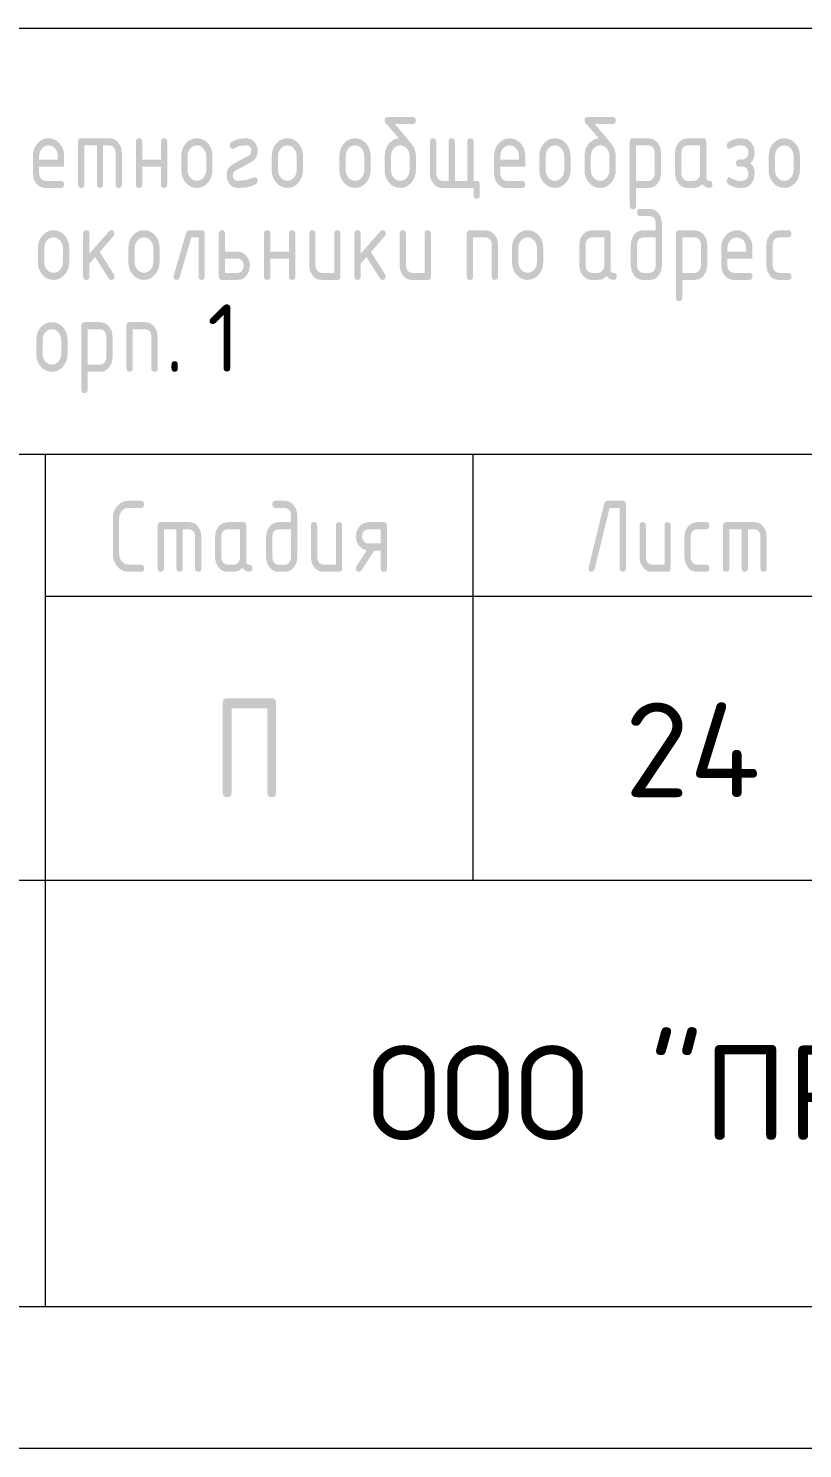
# Model space of a CAD drawing. Header units: millimetres. Extents: x -546 to 1681, y -650 to 1730.
# Drawn here: x 1133.52 to 1160.74, y -0.01 to 49.95 of the extents above; entities that cross this region are included whole.
import ezdxf

# ---------------------------------------------------------------- set-up
doc = ezdxf.new("R2010")
doc.units = ezdxf.units.MM

msp = doc.modelspace()

# ---------------------------------------------------------------- hatches: boundary and pattern name
h = msp.add_hatch(color=7)
h.paths.add_polyline_path([(1147.143, 45.457), (1147.143, 44.957), (1147.132, 44.833), (1147.102, 44.719), (1147.051, 44.613), (1146.98, 44.517), (1146.897, 44.437), (1146.804, 44.38), (1146.703, 44.347), (1146.594, 44.335), (1146.483, 44.347), (1146.381, 44.38), (1146.288, 44.437), (1146.204, 44.517), (1146.134, 44.613), (1146.084, 44.719), (1146.054, 44.833), (1146.044, 44.957), (1146.044, 45.46), (1146.062, 45.634), (1146.116, 45.784), (1146.205, 45.91), (1146.33, 46.012), (1146.442, 46.065), (1146.548, 46.082), (1146.066, 46.633), (1146.05, 46.662), (1146.044, 46.707), (1146.051, 46.762), (1146.072, 46.801), (1146.107, 46.825), (1146.155, 46.832), (1147.035, 46.832), (1147.082, 46.825), (1147.115, 46.801), (1147.136, 46.762), (1147.143, 46.707), (1147.136, 46.652), (1147.115, 46.612), (1147.082, 46.589), (1147.035, 46.581), (1146.41, 46.581), (1146.962, 45.921), (1147.04, 45.812), (1147.097, 45.698), (1147.131, 45.58)])
h.paths.add_polyline_path([(1146.922, 44.96), (1146.922, 45.46), (1146.899, 45.603), (1146.827, 45.726), (1146.72, 45.807), (1146.594, 45.834), (1146.467, 45.807), (1146.36, 45.726), (1146.289, 45.603), (1146.266, 45.46), (1146.266, 44.96), (1146.289, 44.815), (1146.36, 44.695), (1146.467, 44.612), (1146.594, 44.583), (1146.72, 44.612), (1146.827, 44.695), (1146.899, 44.816)])
h = msp.add_hatch(color=7)
h.paths.add_polyline_path([(1154.17, 45.457), (1154.17, 44.957), (1154.16, 44.833), (1154.129, 44.719), (1154.078, 44.613), (1154.007, 44.517), (1153.924, 44.437), (1153.832, 44.38), (1153.73, 44.347), (1153.621, 44.335), (1153.511, 44.347), (1153.409, 44.38), (1153.316, 44.437), (1153.231, 44.517), (1153.161, 44.613), (1153.111, 44.719), (1153.082, 44.833), (1153.072, 44.957), (1153.072, 45.46), (1153.09, 45.634), (1153.143, 45.784), (1153.232, 45.91), (1153.357, 46.012), (1153.47, 46.065), (1153.575, 46.082), (1153.093, 46.633), (1153.077, 46.662), (1153.072, 46.707), (1153.079, 46.762), (1153.1, 46.801), (1153.134, 46.825), (1153.183, 46.832), (1154.062, 46.832), (1154.109, 46.825), (1154.143, 46.801), (1154.163, 46.762), (1154.17, 46.707), (1154.163, 46.652), (1154.143, 46.612), (1154.109, 46.589), (1154.062, 46.581), (1153.437, 46.581), (1153.989, 45.921), (1154.068, 45.812), (1154.124, 45.698), (1154.159, 45.58)])
h.paths.add_polyline_path([(1153.949, 44.96), (1153.949, 45.46), (1153.926, 45.603), (1153.855, 45.726), (1153.748, 45.807), (1153.621, 45.834), (1153.494, 45.807), (1153.388, 45.726), (1153.316, 45.603), (1153.293, 45.46), (1153.293, 44.96), (1153.316, 44.815), (1153.388, 44.695), (1153.494, 44.612), (1153.621, 44.583), (1153.748, 44.612), (1153.855, 44.695), (1153.926, 44.816)])
h = msp.add_hatch(color=7)
h.paths.add_polyline_path([(1134.227, 45.834), (1134.1, 45.807), (1133.994, 45.726), (1133.922, 45.604), (1133.899, 45.46), (1133.899, 45.334), (1134.555, 45.334), (1134.555, 45.46), (1134.532, 45.604), (1134.46, 45.726), (1134.354, 45.807)])
h.paths.add_polyline_path([(1133.899, 45.083), (1133.899, 44.835), (1133.915, 44.739), (1133.963, 44.657), (1134.034, 44.602), (1134.117, 44.583), (1134.666, 44.583), (1134.714, 44.576), (1134.748, 44.552), (1134.769, 44.513), (1134.776, 44.458), (1134.769, 44.403), (1134.748, 44.365), (1134.714, 44.343), (1134.666, 44.335), (1134.117, 44.335), (1134.028, 44.344), (1133.947, 44.37), (1133.873, 44.415), (1133.807, 44.479), (1133.71, 44.64), (1133.678, 44.835), (1133.678, 45.457), (1133.688, 45.582), (1133.717, 45.698), (1133.767, 45.804), (1133.837, 45.9), (1133.922, 45.98), (1134.015, 46.037), (1134.116, 46.07), (1134.227, 46.082), (1134.337, 46.07), (1134.439, 46.037), (1134.532, 45.981), (1134.616, 45.904), (1134.687, 45.807), (1134.736, 45.701), (1134.766, 45.586), (1134.776, 45.46), (1134.776, 45.083)])
h = msp.add_hatch(color=7)
h.dxf.hatch_style = 2
h.paths.add_polyline_path([(1135.38, 46.082), (1136.367, 46.082), (1136.455, 46.073), (1136.536, 46.045), (1136.61, 46), (1136.677, 45.938), (1136.773, 45.776), (1136.806, 45.582), (1136.806, 44.458), (1136.799, 44.403), (1136.778, 44.365), (1136.744, 44.343), (1136.695, 44.335), (1136.647, 44.343), (1136.613, 44.365), (1136.592, 44.403), (1136.585, 44.458), (1136.585, 45.582), (1136.569, 45.679), (1136.523, 45.76), (1136.452, 45.814), (1136.367, 45.83), (1136.146, 45.83), (1136.146, 44.458), (1136.139, 44.403), (1136.119, 44.365), (1136.084, 44.343), (1136.036, 44.335), (1135.989, 44.343), (1135.956, 44.365), (1135.935, 44.403), (1135.929, 44.458), (1135.929, 45.83), (1135.49, 45.83), (1135.49, 44.458), (1135.483, 44.403), (1135.462, 44.365), (1135.428, 44.343), (1135.38, 44.335), (1135.331, 44.343), (1135.297, 44.365), (1135.276, 44.403), (1135.269, 44.458), (1135.269, 45.959), (1135.276, 46.012), (1135.297, 46.051), (1135.331, 46.074)])
h = msp.add_hatch(color=7)
h.dxf.hatch_style = 2
h.paths.add_polyline_path([(1137.524, 45.083), (1137.524, 44.458), (1137.517, 44.403), (1137.496, 44.365), (1137.462, 44.343), (1137.414, 44.335), (1137.365, 44.343), (1137.331, 44.365), (1137.31, 44.403), (1137.303, 44.458), (1137.303, 45.959), (1137.31, 46.012), (1137.331, 46.051), (1137.365, 46.074), (1137.414, 46.082), (1137.462, 46.074), (1137.496, 46.051), (1137.517, 46.012), (1137.524, 45.959), (1137.524, 45.334), (1138.181, 45.334), (1138.181, 45.959), (1138.187, 46.012), (1138.208, 46.051), (1138.243, 46.074), (1138.291, 46.082), (1138.339, 46.074), (1138.374, 46.051), (1138.394, 46.012), (1138.401, 45.959), (1138.401, 44.458), (1138.394, 44.403), (1138.374, 44.365), (1138.339, 44.343), (1138.291, 44.335), (1138.243, 44.343), (1138.208, 44.365), (1138.187, 44.403), (1138.181, 44.458), (1138.181, 45.083)])
h = msp.add_hatch(color=7)
h.paths.add_polyline_path([(1138.894, 44.957), (1138.894, 45.457), (1138.904, 45.582), (1138.934, 45.698), (1138.983, 45.804), (1139.053, 45.9), (1139.138, 45.98), (1139.231, 46.037), (1139.333, 46.07), (1139.443, 46.082), (1139.554, 46.07), (1139.655, 46.037), (1139.748, 45.981), (1139.833, 45.904), (1139.903, 45.807), (1139.953, 45.701), (1139.982, 45.584), (1139.992, 45.457), (1139.992, 44.957), (1139.982, 44.833), (1139.951, 44.719), (1139.9, 44.613), (1139.83, 44.517), (1139.746, 44.437), (1139.654, 44.38), (1139.552, 44.347), (1139.443, 44.335), (1139.333, 44.347), (1139.231, 44.38), (1139.138, 44.437), (1139.053, 44.517), (1138.983, 44.613), (1138.934, 44.719), (1138.904, 44.833)])
h.paths.add_polyline_path([(1139.772, 44.96), (1139.772, 45.46), (1139.748, 45.603), (1139.677, 45.726), (1139.57, 45.807), (1139.443, 45.834), (1139.316, 45.807), (1139.21, 45.726), (1139.138, 45.603), (1139.115, 45.46), (1139.115, 44.96), (1139.138, 44.815), (1139.21, 44.695), (1139.316, 44.612), (1139.443, 44.583), (1139.57, 44.612), (1139.677, 44.695), (1139.748, 44.816)])
h = msp.add_hatch(color=7)
h.dxf.hatch_style = 2
h.paths.add_polyline_path([(1141.473, 44.709), (1141.521, 44.701), (1141.556, 44.678), (1141.576, 44.638), (1141.583, 44.583), (1141.568, 44.521), (1141.522, 44.472), (1141.402, 44.412), (1141.253, 44.369), (1141.075, 44.344), (1140.869, 44.335), (1140.722, 44.367), (1140.599, 44.461), (1140.513, 44.602), (1140.485, 44.772), (1140.499, 44.899), (1140.541, 45.007), (1140.61, 45.097), (1140.706, 45.167), (1141.273, 45.478), (1141.34, 45.544), (1141.363, 45.645), (1141.351, 45.717), (1141.316, 45.778), (1141.262, 45.817), (1141.2, 45.83), (1141.036, 45.825), (1140.921, 45.805), (1140.843, 45.774), (1140.755, 45.722), (1140.706, 45.708), (1140.664, 45.716), (1140.63, 45.743), (1140.604, 45.785), (1140.596, 45.83), (1140.61, 45.893), (1140.654, 45.942), (1140.76, 46.004), (1140.887, 46.047), (1141.033, 46.073), (1141.2, 46.082), (1141.347, 46.05), (1141.47, 45.956), (1141.555, 45.814), (1141.583, 45.645), (1141.569, 45.518), (1141.528, 45.41), (1141.459, 45.321), (1141.363, 45.25), (1140.798, 44.943), (1140.729, 44.875), (1140.706, 44.772), (1140.718, 44.7), (1140.752, 44.639), (1140.806, 44.598), (1140.869, 44.583), (1141.17, 44.612), (1141.43, 44.699)])
h = msp.add_hatch(color=7)
h.paths.add_polyline_path([(1142.076, 44.957), (1142.076, 45.457), (1142.086, 45.582), (1142.116, 45.698), (1142.166, 45.804), (1142.236, 45.9), (1142.32, 45.98), (1142.413, 46.037), (1142.515, 46.07), (1142.625, 46.082), (1142.736, 46.07), (1142.838, 46.037), (1142.93, 45.981), (1143.015, 45.904), (1143.085, 45.807), (1143.135, 45.701), (1143.165, 45.584), (1143.174, 45.457), (1143.174, 44.957), (1143.164, 44.833), (1143.133, 44.719), (1143.082, 44.613), (1143.012, 44.517), (1142.929, 44.437), (1142.836, 44.38), (1142.735, 44.347), (1142.625, 44.335), (1142.515, 44.347), (1142.413, 44.38), (1142.32, 44.437), (1142.236, 44.517), (1142.166, 44.613), (1142.116, 44.719), (1142.086, 44.833)])
h.paths.add_polyline_path([(1142.954, 44.96), (1142.954, 45.46), (1142.931, 45.603), (1142.859, 45.726), (1142.752, 45.807), (1142.625, 45.834), (1142.499, 45.807), (1142.392, 45.726), (1142.321, 45.603), (1142.297, 45.46), (1142.297, 44.96), (1142.321, 44.815), (1142.392, 44.695), (1142.499, 44.612), (1142.625, 44.583), (1142.752, 44.612), (1142.859, 44.695), (1142.931, 44.816)])
h = msp.add_hatch(color=7)
h.paths.add_polyline_path([(1144.453, 44.957), (1144.453, 45.457), (1144.463, 45.582), (1144.493, 45.698), (1144.543, 45.804), (1144.613, 45.9), (1144.697, 45.98), (1144.79, 46.037), (1144.892, 46.07), (1145.002, 46.082), (1145.113, 46.07), (1145.215, 46.037), (1145.308, 45.981), (1145.392, 45.904), (1145.462, 45.807), (1145.512, 45.701), (1145.542, 45.584), (1145.551, 45.457), (1145.551, 44.957), (1145.541, 44.833), (1145.51, 44.719), (1145.46, 44.613), (1145.389, 44.517), (1145.306, 44.437), (1145.213, 44.38), (1145.112, 44.347), (1145.002, 44.335), (1144.892, 44.347), (1144.79, 44.38), (1144.697, 44.437), (1144.613, 44.517), (1144.543, 44.613), (1144.493, 44.719), (1144.463, 44.833)])
h.paths.add_polyline_path([(1145.331, 44.96), (1145.331, 45.46), (1145.308, 45.603), (1145.236, 45.726), (1145.129, 45.807), (1145.002, 45.834), (1144.876, 45.807), (1144.769, 45.726), (1144.698, 45.603), (1144.674, 45.46), (1144.674, 44.96), (1144.698, 44.815), (1144.769, 44.695), (1144.876, 44.612), (1145.002, 44.583), (1145.129, 44.612), (1145.236, 44.695), (1145.308, 44.816)])
h = msp.add_hatch(color=7)
h.dxf.hatch_style = 2
h.paths.add_polyline_path([(1149.172, 44.335), (1148.074, 44.335), (1147.986, 44.344), (1147.904, 44.37), (1147.831, 44.415), (1147.765, 44.479), (1147.668, 44.641), (1147.636, 44.835), (1147.636, 45.959), (1147.643, 46.012), (1147.663, 46.051), (1147.698, 46.074), (1147.746, 46.082), (1147.795, 46.074), (1147.829, 46.051), (1147.85, 46.012), (1147.857, 45.959), (1147.857, 44.835), (1147.873, 44.739), (1147.921, 44.657), (1147.992, 44.602), (1148.074, 44.583), (1148.295, 44.583), (1148.295, 45.959), (1148.302, 46.012), (1148.322, 46.051), (1148.356, 46.074), (1148.403, 46.082), (1148.451, 46.074), (1148.485, 46.051), (1148.506, 46.012), (1148.513, 45.959), (1148.513, 44.583), (1148.952, 44.583), (1148.952, 45.959), (1148.959, 46.012), (1148.979, 46.051), (1149.014, 46.074), (1149.062, 46.082), (1149.11, 46.074), (1149.145, 46.051), (1149.165, 46.012), (1149.172, 45.959), (1149.172, 44.583), (1149.283, 44.583), (1149.329, 44.576), (1149.363, 44.552), (1149.383, 44.514), (1149.39, 44.461), (1149.39, 44.084), (1149.383, 44.029), (1149.363, 43.99), (1149.329, 43.966), (1149.283, 43.958), (1149.234, 43.966), (1149.2, 43.99), (1149.179, 44.029), (1149.172, 44.084)])
h = msp.add_hatch(color=7)
h.paths.add_polyline_path([(1150.439, 45.834), (1150.312, 45.807), (1150.206, 45.726), (1150.134, 45.604), (1150.111, 45.46), (1150.111, 45.334), (1150.767, 45.334), (1150.767, 45.46), (1150.744, 45.604), (1150.672, 45.726), (1150.566, 45.807)])
h.paths.add_polyline_path([(1150.111, 45.083), (1150.111, 44.835), (1150.127, 44.739), (1150.175, 44.657), (1150.246, 44.602), (1150.329, 44.583), (1150.878, 44.583), (1150.926, 44.576), (1150.96, 44.552), (1150.981, 44.513), (1150.988, 44.458), (1150.981, 44.403), (1150.96, 44.365), (1150.926, 44.343), (1150.878, 44.335), (1150.329, 44.335), (1150.24, 44.344), (1150.159, 44.37), (1150.085, 44.415), (1150.019, 44.479), (1149.922, 44.64), (1149.89, 44.835), (1149.89, 45.457), (1149.9, 45.582), (1149.929, 45.698), (1149.979, 45.804), (1150.049, 45.9), (1150.134, 45.98), (1150.227, 46.037), (1150.328, 46.07), (1150.439, 46.082), (1150.549, 46.07), (1150.651, 46.037), (1150.744, 45.981), (1150.828, 45.904), (1150.899, 45.807), (1150.948, 45.701), (1150.978, 45.586), (1150.988, 45.46), (1150.988, 45.083)])
h = msp.add_hatch(color=7)
h.paths.add_polyline_path([(1151.481, 44.957), (1151.481, 45.457), (1151.491, 45.582), (1151.52, 45.698), (1151.57, 45.804), (1151.64, 45.9), (1151.725, 45.98), (1151.818, 46.037), (1151.919, 46.07), (1152.03, 46.082), (1152.141, 46.07), (1152.242, 46.037), (1152.335, 45.981), (1152.42, 45.904), (1152.49, 45.807), (1152.54, 45.701), (1152.569, 45.584), (1152.579, 45.457), (1152.579, 44.957), (1152.569, 44.833), (1152.538, 44.719), (1152.487, 44.613), (1152.416, 44.517), (1152.333, 44.437), (1152.24, 44.38), (1152.139, 44.347), (1152.03, 44.335), (1151.919, 44.347), (1151.818, 44.38), (1151.725, 44.437), (1151.64, 44.517), (1151.57, 44.613), (1151.52, 44.719), (1151.491, 44.833)])
h.paths.add_polyline_path([(1152.358, 44.96), (1152.358, 45.46), (1152.335, 45.603), (1152.264, 45.726), (1152.157, 45.807), (1152.03, 45.834), (1151.903, 45.807), (1151.797, 45.726), (1151.725, 45.603), (1151.702, 45.46), (1151.702, 44.96), (1151.725, 44.815), (1151.797, 44.695), (1151.903, 44.612), (1152.03, 44.583), (1152.157, 44.612), (1152.264, 44.695), (1152.335, 44.816)])
h = msp.add_hatch(color=7)
h.paths.add_polyline_path([(1154.663, 45.959), (1154.67, 46.012), (1154.691, 46.051), (1154.725, 46.074), (1154.774, 46.082), (1155.323, 46.082), (1155.493, 46.045), (1155.633, 45.938), (1155.729, 45.776), (1155.761, 45.582), (1155.761, 44.835), (1155.729, 44.641), (1155.633, 44.479), (1155.567, 44.415), (1155.493, 44.37), (1155.411, 44.344), (1155.323, 44.335), (1154.884, 44.335), (1154.884, 43.707), (1154.877, 43.654), (1154.856, 43.616), (1154.822, 43.592), (1154.774, 43.585), (1154.725, 43.592), (1154.691, 43.616), (1154.67, 43.654), (1154.663, 43.707)])
h.paths.add_polyline_path([(1154.884, 45.83), (1154.884, 44.583), (1155.323, 44.583), (1155.406, 44.602), (1155.476, 44.657), (1155.524, 44.738), (1155.541, 44.835), (1155.541, 45.582), (1155.525, 45.679), (1155.479, 45.76), (1155.408, 45.814), (1155.323, 45.83)])
h = msp.add_hatch(color=7)
h.paths.add_polyline_path([(1157.132, 45.83), (1156.693, 45.83), (1156.608, 45.812), (1156.536, 45.76), (1156.491, 45.679), (1156.475, 45.582), (1156.475, 44.835), (1156.491, 44.739), (1156.54, 44.657), (1156.611, 44.602), (1156.693, 44.583), (1156.914, 44.583), (1156.997, 44.602), (1157.067, 44.657), (1157.116, 44.738), (1157.132, 44.835)])
h.paths.add_polyline_path([(1157.57, 44.458), (1157.564, 44.403), (1157.543, 44.365), (1157.51, 44.343), (1157.463, 44.335), (1157.322, 44.367), (1157.212, 44.464), (1157.075, 44.367), (1156.914, 44.335), (1156.693, 44.335), (1156.604, 44.344), (1156.523, 44.37), (1156.449, 44.415), (1156.383, 44.479), (1156.286, 44.64), (1156.254, 44.835), (1156.254, 45.582), (1156.286, 45.776), (1156.383, 45.938), (1156.523, 46.045), (1156.693, 46.082), (1157.242, 46.082), (1157.29, 46.074), (1157.325, 46.051), (1157.345, 46.012), (1157.352, 45.959), (1157.352, 44.709), (1157.359, 44.654), (1157.38, 44.615), (1157.414, 44.591), (1157.463, 44.583), (1157.51, 44.576), (1157.543, 44.552), (1157.564, 44.513)])
h = msp.add_hatch(color=7)
h.dxf.hatch_style = 2
h.paths.add_polyline_path([(1158.833, 44.835), (1158.818, 44.939), (1158.774, 45.017), (1158.719, 45.061), (1158.645, 45.083), (1158.504, 45.083), (1158.459, 45.096), (1158.427, 45.121), (1158.402, 45.161), (1158.394, 45.209), (1158.402, 45.259), (1158.427, 45.299), (1158.471, 45.328), (1158.534, 45.338), (1158.568, 45.338), (1158.605, 45.334), (1158.702, 45.352), (1158.774, 45.408), (1158.818, 45.486), (1158.833, 45.582), (1158.818, 45.679), (1158.771, 45.76), (1158.7, 45.814), (1158.614, 45.83), (1158.504, 45.83), (1158.402, 45.815), (1158.28, 45.767), (1158.221, 45.74), (1158.18, 45.72), (1158.155, 45.709), (1158.118, 45.715), (1158.09, 45.75), (1158.065, 45.837), (1158.077, 45.886), (1158.111, 45.932), (1158.168, 45.975), (1158.247, 46.015), (1158.384, 46.066), (1158.504, 46.082), (1158.614, 46.082), (1158.785, 46.045), (1158.927, 45.938), (1159.021, 45.776), (1159.053, 45.582), (1159.044, 45.46), (1159.016, 45.357), (1158.969, 45.273), (1158.903, 45.209), (1158.969, 45.144), (1159.016, 45.06), (1159.044, 44.957), (1159.053, 44.835), (1159.021, 44.641), (1158.927, 44.479), (1158.859, 44.415), (1158.785, 44.37), (1158.703, 44.344), (1158.614, 44.335), (1158.504, 44.335), (1158.382, 44.351), (1158.243, 44.398), (1158.165, 44.439), (1158.109, 44.483), (1158.076, 44.53), (1158.065, 44.58), (1158.09, 44.667), (1158.118, 44.7), (1158.151, 44.712), (1158.186, 44.697), (1158.283, 44.65), (1158.403, 44.6), (1158.504, 44.583), (1158.614, 44.583), (1158.7, 44.602), (1158.771, 44.657), (1158.817, 44.738)])
h = msp.add_hatch(color=7)
h.paths.add_polyline_path([(1159.545, 44.957), (1159.545, 45.457), (1159.555, 45.582), (1159.584, 45.698), (1159.634, 45.804), (1159.704, 45.9), (1159.789, 45.98), (1159.882, 46.037), (1159.983, 46.07), (1160.094, 46.082), (1160.204, 46.07), (1160.306, 46.037), (1160.399, 45.981), (1160.483, 45.904), (1160.554, 45.807), (1160.603, 45.701), (1160.633, 45.584), (1160.643, 45.457), (1160.643, 44.957), (1160.632, 44.833), (1160.602, 44.719), (1160.551, 44.613), (1160.48, 44.517), (1160.397, 44.437), (1160.304, 44.38), (1160.203, 44.347), (1160.094, 44.335), (1159.983, 44.347), (1159.882, 44.38), (1159.789, 44.437), (1159.704, 44.517), (1159.634, 44.613), (1159.584, 44.719), (1159.555, 44.833)])
h.paths.add_polyline_path([(1160.422, 44.96), (1160.422, 45.46), (1160.399, 45.603), (1160.327, 45.726), (1160.221, 45.807), (1160.094, 45.834), (1159.967, 45.807), (1159.861, 45.726), (1159.789, 45.603), (1159.766, 45.46), (1159.766, 44.96), (1159.789, 44.815), (1159.861, 44.695), (1159.967, 44.612), (1160.094, 44.583), (1160.221, 44.612), (1160.327, 44.695), (1160.399, 44.816)])
h = msp.add_hatch(color=7)
h.paths.add_polyline_path([(1155.795, 43.098), (1155.795, 41.6), (1155.763, 41.406), (1155.667, 41.244), (1155.599, 41.18), (1155.525, 41.135), (1155.444, 41.109), (1155.357, 41.1), (1155.136, 41.1), (1155.047, 41.109), (1154.966, 41.135), (1154.892, 41.18), (1154.826, 41.244), (1154.73, 41.406), (1154.697, 41.6), (1154.697, 42.347), (1154.73, 42.541), (1154.826, 42.703), (1154.893, 42.766), (1154.967, 42.81), (1155.048, 42.838), (1155.136, 42.847), (1155.575, 42.847), (1155.575, 43.098), (1155.559, 43.195), (1155.513, 43.276), (1155.442, 43.328), (1155.357, 43.346), (1155.026, 43.346), (1154.979, 43.354), (1154.946, 43.377), (1154.925, 43.417), (1154.918, 43.472), (1154.925, 43.527), (1154.946, 43.566), (1154.979, 43.59), (1155.026, 43.597), (1155.357, 43.597), (1155.446, 43.588), (1155.527, 43.561), (1155.601, 43.515), (1155.667, 43.451), (1155.763, 43.292)])
h.paths.add_polyline_path([(1155.575, 41.6), (1155.575, 42.595), (1155.136, 42.595), (1155.051, 42.577), (1154.98, 42.525), (1154.934, 42.444), (1154.918, 42.347), (1154.918, 41.6), (1154.934, 41.504), (1154.983, 41.422), (1155.054, 41.367), (1155.136, 41.348), (1155.357, 41.348), (1155.441, 41.367), (1155.51, 41.422), (1155.559, 41.503)])
h = msp.add_hatch(color=7)
h.paths.add_polyline_path([(1133.856, 41.722), (1133.856, 42.222), (1133.866, 42.347), (1133.896, 42.463), (1133.945, 42.569), (1134.015, 42.665), (1134.1, 42.745), (1134.193, 42.802), (1134.295, 42.835), (1134.405, 42.847), (1134.516, 42.836), (1134.617, 42.802), (1134.71, 42.746), (1134.795, 42.669), (1134.865, 42.572), (1134.915, 42.466), (1134.944, 42.349), (1134.954, 42.222), (1134.954, 41.722), (1134.944, 41.598), (1134.913, 41.484), (1134.862, 41.378), (1134.791, 41.282), (1134.708, 41.202), (1134.616, 41.145), (1134.514, 41.112), (1134.405, 41.1), (1134.295, 41.112), (1134.193, 41.145), (1134.1, 41.202), (1134.015, 41.282), (1133.945, 41.378), (1133.896, 41.484), (1133.866, 41.598)])
h.paths.add_polyline_path([(1134.734, 41.725), (1134.734, 42.225), (1134.71, 42.368), (1134.639, 42.491), (1134.532, 42.572), (1134.405, 42.599), (1134.278, 42.572), (1134.172, 42.491), (1134.1, 42.368), (1134.077, 42.225), (1134.077, 41.725), (1134.1, 41.58), (1134.172, 41.46), (1134.278, 41.377), (1134.405, 41.348), (1134.532, 41.377), (1134.639, 41.46), (1134.71, 41.581)])
h = msp.add_hatch(color=7)
h.dxf.hatch_style = 2
h.paths.add_polyline_path([(1135.666, 42.026), (1136.357, 42.812), (1136.391, 42.838), (1136.433, 42.847), (1136.482, 42.839), (1136.516, 42.816), (1136.537, 42.777), (1136.543, 42.724), (1136.535, 42.677), (1136.51, 42.637), (1136.029, 42.085), (1136.523, 41.296), (1136.543, 41.223), (1136.537, 41.168), (1136.516, 41.13), (1136.482, 41.108), (1136.433, 41.1), (1136.38, 41.114), (1136.341, 41.153), (1135.869, 41.907), (1135.666, 41.673), (1135.666, 41.223), (1135.66, 41.168), (1135.639, 41.13), (1135.604, 41.108), (1135.556, 41.1), (1135.508, 41.108), (1135.473, 41.13), (1135.452, 41.168), (1135.445, 41.223), (1135.445, 42.724), (1135.452, 42.777), (1135.473, 42.816), (1135.508, 42.839), (1135.556, 42.847), (1135.604, 42.839), (1135.639, 42.816), (1135.66, 42.777), (1135.666, 42.724)])
h = msp.add_hatch(color=7)
h.paths.add_polyline_path([(1137.035, 41.722), (1137.035, 42.222), (1137.045, 42.347), (1137.074, 42.463), (1137.124, 42.569), (1137.194, 42.665), (1137.279, 42.745), (1137.372, 42.802), (1137.473, 42.835), (1137.584, 42.847), (1137.694, 42.836), (1137.796, 42.802), (1137.889, 42.746), (1137.974, 42.669), (1138.044, 42.572), (1138.093, 42.466), (1138.123, 42.349), (1138.133, 42.222), (1138.133, 41.722), (1138.123, 41.598), (1138.092, 41.484), (1138.041, 41.378), (1137.97, 41.282), (1137.887, 41.202), (1137.794, 41.145), (1137.693, 41.112), (1137.584, 41.1), (1137.473, 41.112), (1137.372, 41.145), (1137.279, 41.202), (1137.194, 41.282), (1137.124, 41.378), (1137.074, 41.484), (1137.045, 41.598)])
h.paths.add_polyline_path([(1137.912, 41.725), (1137.912, 42.225), (1137.889, 42.368), (1137.818, 42.491), (1137.711, 42.572), (1137.584, 42.599), (1137.457, 42.572), (1137.351, 42.491), (1137.279, 42.368), (1137.256, 42.225), (1137.256, 41.725), (1137.279, 41.58), (1137.351, 41.46), (1137.457, 41.377), (1137.584, 41.348), (1137.711, 41.377), (1137.818, 41.46), (1137.889, 41.581)])
h = msp.add_hatch(color=7)
h.dxf.hatch_style = 2
h.paths.add_polyline_path([(1139.173, 42.847), (1139.612, 42.847), (1139.66, 42.839), (1139.695, 42.816), (1139.715, 42.777), (1139.722, 42.724), (1139.722, 41.223), (1139.715, 41.168), (1139.695, 41.13), (1139.66, 41.108), (1139.612, 41.1), (1139.564, 41.108), (1139.529, 41.13), (1139.509, 41.168), (1139.502, 41.223), (1139.502, 42.595), (1139.25, 42.595), (1138.836, 41.184), (1138.799, 41.121), (1138.735, 41.1), (1138.687, 41.108), (1138.652, 41.132), (1138.631, 41.171), (1138.624, 41.226), (1138.631, 41.265), (1139.063, 42.745), (1139.106, 42.822)])
h = msp.add_hatch(color=7)
h.paths.add_polyline_path([(1141.312, 41.6), (1141.279, 41.406), (1141.183, 41.244), (1141.117, 41.18), (1141.043, 41.135), (1140.962, 41.109), (1140.873, 41.1), (1140.324, 41.1), (1140.276, 41.108), (1140.241, 41.13), (1140.22, 41.168), (1140.214, 41.223), (1140.214, 42.724), (1140.22, 42.777), (1140.241, 42.816), (1140.276, 42.839), (1140.324, 42.847), (1140.373, 42.839), (1140.407, 42.816), (1140.428, 42.777), (1140.435, 42.724), (1140.435, 42.099), (1140.873, 42.099), (1141.043, 42.062), (1141.183, 41.953), (1141.279, 41.793)])
h.paths.add_polyline_path([(1141.091, 41.6), (1141.075, 41.697), (1141.029, 41.778), (1140.958, 41.83), (1140.873, 41.848), (1140.435, 41.848), (1140.435, 41.348), (1140.873, 41.348), (1140.957, 41.367), (1141.027, 41.422), (1141.075, 41.503)])
h = msp.add_hatch(color=7)
h.dxf.hatch_style = 2
h.paths.add_polyline_path([(1142.024, 41.848), (1142.024, 41.223), (1142.017, 41.168), (1141.996, 41.13), (1141.962, 41.108), (1141.914, 41.1), (1141.865, 41.108), (1141.831, 41.13), (1141.81, 41.168), (1141.803, 41.223), (1141.803, 42.724), (1141.81, 42.777), (1141.831, 42.816), (1141.865, 42.839), (1141.914, 42.847), (1141.962, 42.839), (1141.996, 42.816), (1142.017, 42.777), (1142.024, 42.724), (1142.024, 42.099), (1142.68, 42.099), (1142.68, 42.724), (1142.687, 42.777), (1142.708, 42.816), (1142.743, 42.839), (1142.791, 42.847), (1142.839, 42.839), (1142.874, 42.816), (1142.894, 42.777), (1142.901, 42.724), (1142.901, 41.223), (1142.894, 41.168), (1142.874, 41.13), (1142.839, 41.108), (1142.791, 41.1), (1142.743, 41.108), (1142.708, 41.13), (1142.687, 41.168), (1142.68, 41.223), (1142.68, 41.848)])
h = msp.add_hatch(color=7)
h.dxf.hatch_style = 2
h.paths.add_polyline_path([(1144.49, 42.724), (1144.49, 41.223), (1144.483, 41.168), (1144.463, 41.13), (1144.428, 41.108), (1144.38, 41.1), (1143.831, 41.1), (1143.742, 41.109), (1143.661, 41.135), (1143.587, 41.18), (1143.521, 41.244), (1143.425, 41.405), (1143.392, 41.6), (1143.392, 42.724), (1143.399, 42.777), (1143.42, 42.816), (1143.455, 42.839), (1143.503, 42.847), (1143.551, 42.839), (1143.586, 42.816), (1143.606, 42.777), (1143.613, 42.724), (1143.613, 41.6), (1143.629, 41.504), (1143.678, 41.422), (1143.749, 41.367), (1143.831, 41.348), (1144.27, 41.348), (1144.27, 42.724), (1144.277, 42.777), (1144.297, 42.816), (1144.332, 42.839), (1144.38, 42.847), (1144.428, 42.839), (1144.463, 42.816), (1144.483, 42.777)])
h = msp.add_hatch(color=7)
h.dxf.hatch_style = 2
h.paths.add_polyline_path([(1145.203, 42.026), (1145.893, 42.812), (1145.927, 42.838), (1145.969, 42.847), (1146.018, 42.839), (1146.052, 42.816), (1146.073, 42.777), (1146.08, 42.724), (1146.071, 42.677), (1146.046, 42.637), (1145.565, 42.085), (1146.059, 41.296), (1146.08, 41.223), (1146.073, 41.168), (1146.052, 41.13), (1146.018, 41.108), (1145.969, 41.1), (1145.917, 41.114), (1145.877, 41.153), (1145.405, 41.907), (1145.203, 41.673), (1145.203, 41.223), (1145.196, 41.168), (1145.175, 41.13), (1145.141, 41.108), (1145.092, 41.1), (1145.044, 41.108), (1145.009, 41.13), (1144.989, 41.168), (1144.982, 41.223), (1144.982, 42.724), (1144.989, 42.777), (1145.009, 42.816), (1145.044, 42.839), (1145.092, 42.847), (1145.141, 42.839), (1145.175, 42.816), (1145.196, 42.777), (1145.203, 42.724)])
h = msp.add_hatch(color=7)
h.dxf.hatch_style = 2
h.paths.add_polyline_path([(1147.669, 42.724), (1147.669, 41.223), (1147.662, 41.168), (1147.642, 41.13), (1147.607, 41.108), (1147.559, 41.1), (1147.01, 41.1), (1146.921, 41.109), (1146.84, 41.135), (1146.766, 41.18), (1146.7, 41.244), (1146.603, 41.405), (1146.571, 41.6), (1146.571, 42.724), (1146.578, 42.777), (1146.599, 42.816), (1146.633, 42.839), (1146.682, 42.847), (1146.73, 42.839), (1146.764, 42.816), (1146.785, 42.777), (1146.792, 42.724), (1146.792, 41.6), (1146.808, 41.504), (1146.857, 41.422), (1146.928, 41.367), (1147.01, 41.348), (1147.449, 41.348), (1147.449, 42.724), (1147.455, 42.777), (1147.476, 42.816), (1147.511, 42.839), (1147.559, 42.847), (1147.607, 42.839), (1147.642, 42.816), (1147.662, 42.777)])
h = msp.add_hatch(color=7)
h.dxf.hatch_style = 2
h.paths.add_polyline_path([(1148.933, 41.223), (1148.933, 42.724), (1148.94, 42.777), (1148.961, 42.816), (1148.995, 42.839), (1149.044, 42.847), (1149.593, 42.847), (1149.76, 42.81), (1149.903, 42.703), (1149.999, 42.541), (1150.031, 42.347), (1150.031, 41.223), (1150.024, 41.168), (1150.004, 41.13), (1149.969, 41.108), (1149.921, 41.1), (1149.873, 41.108), (1149.838, 41.13), (1149.817, 41.168), (1149.81, 41.223), (1149.81, 42.347), (1149.795, 42.444), (1149.749, 42.525), (1149.678, 42.579), (1149.593, 42.595), (1149.154, 42.595), (1149.154, 41.223), (1149.147, 41.168), (1149.126, 41.13), (1149.092, 41.108), (1149.044, 41.1), (1148.995, 41.108), (1148.961, 41.13), (1148.94, 41.168)])
h = msp.add_hatch(color=7)
h.paths.add_polyline_path([(1150.522, 41.722), (1150.522, 42.222), (1150.532, 42.347), (1150.562, 42.463), (1150.612, 42.569), (1150.682, 42.665), (1150.766, 42.745), (1150.859, 42.802), (1150.961, 42.835), (1151.071, 42.847), (1151.182, 42.836), (1151.284, 42.802), (1151.376, 42.746), (1151.461, 42.669), (1151.531, 42.572), (1151.581, 42.466), (1151.611, 42.349), (1151.62, 42.222), (1151.62, 41.722), (1151.61, 41.598), (1151.579, 41.484), (1151.528, 41.378), (1151.458, 41.282), (1151.375, 41.202), (1151.282, 41.145), (1151.181, 41.112), (1151.071, 41.1), (1150.961, 41.112), (1150.859, 41.145), (1150.766, 41.202), (1150.682, 41.282), (1150.612, 41.378), (1150.562, 41.484), (1150.532, 41.598)])
h.paths.add_polyline_path([(1151.4, 41.725), (1151.4, 42.225), (1151.377, 42.368), (1151.305, 42.491), (1151.198, 42.572), (1151.071, 42.599), (1150.945, 42.572), (1150.838, 42.491), (1150.767, 42.368), (1150.743, 42.225), (1150.743, 41.725), (1150.767, 41.58), (1150.838, 41.46), (1150.945, 41.377), (1151.071, 41.348), (1151.198, 41.377), (1151.305, 41.46), (1151.377, 41.581)])
h = msp.add_hatch(color=7)
h.paths.add_polyline_path([(1153.765, 42.595), (1153.327, 42.595), (1153.242, 42.577), (1153.17, 42.525), (1153.124, 42.444), (1153.109, 42.347), (1153.109, 41.6), (1153.125, 41.504), (1153.173, 41.422), (1153.245, 41.367), (1153.327, 41.348), (1153.548, 41.348), (1153.631, 41.367), (1153.701, 41.422), (1153.749, 41.503), (1153.765, 41.6)])
h.paths.add_polyline_path([(1154.204, 41.223), (1154.197, 41.168), (1154.177, 41.13), (1154.143, 41.108), (1154.097, 41.1), (1153.956, 41.132), (1153.845, 41.229), (1153.709, 41.132), (1153.548, 41.1), (1153.327, 41.1), (1153.238, 41.109), (1153.157, 41.135), (1153.083, 41.18), (1153.017, 41.244), (1152.92, 41.405), (1152.888, 41.6), (1152.888, 42.347), (1152.92, 42.541), (1153.017, 42.703), (1153.157, 42.81), (1153.327, 42.847), (1153.876, 42.847), (1153.924, 42.839), (1153.959, 42.816), (1153.979, 42.777), (1153.986, 42.724), (1153.986, 41.474), (1153.993, 41.419), (1154.014, 41.38), (1154.048, 41.356), (1154.097, 41.348), (1154.143, 41.341), (1154.177, 41.317), (1154.197, 41.278)])
h = msp.add_hatch(color=7)
h.paths.add_polyline_path([(1156.287, 42.724), (1156.294, 42.777), (1156.314, 42.816), (1156.349, 42.839), (1156.397, 42.847), (1156.946, 42.847), (1157.116, 42.81), (1157.256, 42.703), (1157.353, 42.541), (1157.385, 42.347), (1157.385, 41.6), (1157.353, 41.406), (1157.256, 41.244), (1157.19, 41.18), (1157.116, 41.135), (1157.035, 41.109), (1156.946, 41.1), (1156.508, 41.1), (1156.508, 40.472), (1156.501, 40.419), (1156.48, 40.381), (1156.446, 40.357), (1156.397, 40.35), (1156.349, 40.357), (1156.314, 40.381), (1156.294, 40.419), (1156.287, 40.472)])
h.paths.add_polyline_path([(1156.508, 42.595), (1156.508, 41.348), (1156.946, 41.348), (1157.03, 41.367), (1157.1, 41.422), (1157.148, 41.503), (1157.164, 41.6), (1157.164, 42.347), (1157.148, 42.444), (1157.102, 42.525), (1157.032, 42.579), (1156.946, 42.595)])
h = msp.add_hatch(color=7)
h.paths.add_polyline_path([(1158.425, 42.599), (1158.298, 42.572), (1158.192, 42.491), (1158.12, 42.37), (1158.097, 42.225), (1158.097, 42.099), (1158.754, 42.099), (1158.754, 42.225), (1158.73, 42.37), (1158.659, 42.491), (1158.552, 42.572)])
h.paths.add_polyline_path([(1158.097, 41.848), (1158.097, 41.6), (1158.113, 41.504), (1158.162, 41.422), (1158.233, 41.367), (1158.315, 41.348), (1158.864, 41.348), (1158.912, 41.341), (1158.947, 41.317), (1158.967, 41.278), (1158.974, 41.223), (1158.967, 41.168), (1158.947, 41.13), (1158.912, 41.108), (1158.864, 41.1), (1158.315, 41.1), (1158.226, 41.109), (1158.145, 41.135), (1158.071, 41.18), (1158.005, 41.244), (1157.908, 41.405), (1157.876, 41.6), (1157.876, 42.222), (1157.886, 42.347), (1157.916, 42.463), (1157.965, 42.569), (1158.035, 42.665), (1158.12, 42.745), (1158.213, 42.802), (1158.315, 42.835), (1158.425, 42.847), (1158.536, 42.836), (1158.637, 42.802), (1158.73, 42.746), (1158.815, 42.669), (1158.885, 42.572), (1158.935, 42.466), (1158.964, 42.351), (1158.974, 42.225), (1158.974, 41.848)])
h = msp.add_hatch(color=7)
h.dxf.hatch_style = 2
h.paths.add_polyline_path([(1159.686, 42.347), (1159.686, 41.6), (1159.702, 41.504), (1159.751, 41.422), (1159.822, 41.367), (1159.904, 41.348), (1160.233, 41.348), (1160.281, 41.341), (1160.315, 41.317), (1160.336, 41.278), (1160.343, 41.223), (1160.336, 41.168), (1160.315, 41.13), (1160.281, 41.108), (1160.233, 41.1), (1159.904, 41.1), (1159.816, 41.109), (1159.734, 41.135), (1159.66, 41.18), (1159.594, 41.244), (1159.498, 41.405), (1159.465, 41.6), (1159.465, 42.347), (1159.498, 42.541), (1159.594, 42.703), (1159.734, 42.81), (1159.904, 42.847), (1160.233, 42.847), (1160.281, 42.839), (1160.315, 42.815), (1160.336, 42.776), (1160.343, 42.721), (1160.336, 42.666), (1160.315, 42.627), (1160.281, 42.603), (1160.233, 42.595), (1159.904, 42.595), (1159.819, 42.577), (1159.748, 42.525), (1159.702, 42.444)])
h = msp.add_hatch(color=7)
h.paths.add_polyline_path([(1133.798, 38.491), (1133.798, 38.99), (1133.808, 39.116), (1133.837, 39.232), (1133.887, 39.337), (1133.957, 39.434), (1134.042, 39.514), (1134.135, 39.57), (1134.236, 39.604), (1134.347, 39.615), (1134.457, 39.604), (1134.559, 39.571), (1134.652, 39.515), (1134.736, 39.437), (1134.807, 39.341), (1134.856, 39.235), (1134.886, 39.118), (1134.896, 38.99), (1134.896, 38.491), (1134.885, 38.367), (1134.855, 38.252), (1134.804, 38.147), (1134.733, 38.05), (1134.65, 37.971), (1134.557, 37.914), (1134.456, 37.88), (1134.347, 37.869), (1134.236, 37.88), (1134.135, 37.914), (1134.042, 37.971), (1133.957, 38.05), (1133.887, 38.147), (1133.837, 38.252), (1133.808, 38.367)])
h.paths.add_polyline_path([(1134.675, 38.494), (1134.675, 38.993), (1134.652, 39.137), (1134.58, 39.259), (1134.474, 39.341), (1134.347, 39.367), (1134.22, 39.341), (1134.114, 39.259), (1134.042, 39.137), (1134.019, 38.993), (1134.019, 38.494), (1134.042, 38.348), (1134.114, 38.229), (1134.22, 38.145), (1134.347, 38.117), (1134.474, 38.145), (1134.58, 38.229), (1134.652, 38.35)])
h = msp.add_hatch(color=7)
h.paths.add_polyline_path([(1135.382, 39.493), (1135.389, 39.546), (1135.41, 39.584), (1135.445, 39.607), (1135.493, 39.615), (1136.042, 39.615), (1136.212, 39.579), (1136.352, 39.472), (1136.448, 39.31), (1136.48, 39.116), (1136.48, 38.368), (1136.448, 38.175), (1136.352, 38.012), (1136.286, 37.948), (1136.212, 37.904), (1136.131, 37.878), (1136.042, 37.869), (1135.603, 37.869), (1135.603, 37.241), (1135.596, 37.188), (1135.576, 37.149), (1135.541, 37.126), (1135.493, 37.118), (1135.445, 37.126), (1135.41, 37.149), (1135.389, 37.188), (1135.382, 37.241)])
h.paths.add_polyline_path([(1135.603, 39.364), (1135.603, 38.117), (1136.042, 38.117), (1136.126, 38.135), (1136.195, 38.19), (1136.244, 38.271), (1136.26, 38.368), (1136.26, 39.116), (1136.244, 39.213), (1136.198, 39.294), (1136.127, 39.347), (1136.042, 39.364)])
h = msp.add_hatch(color=7)
h.dxf.hatch_style = 2
h.paths.add_polyline_path([(1136.967, 37.991), (1136.967, 39.493), (1136.974, 39.546), (1136.995, 39.584), (1137.029, 39.607), (1137.078, 39.615), (1137.627, 39.615), (1137.794, 39.579), (1137.936, 39.472), (1138.033, 39.31), (1138.065, 39.116), (1138.065, 37.991), (1138.058, 37.937), (1138.037, 37.899), (1138.003, 37.876), (1137.955, 37.869), (1137.906, 37.876), (1137.872, 37.899), (1137.851, 37.937), (1137.844, 37.991), (1137.844, 39.116), (1137.829, 39.213), (1137.783, 39.294), (1137.712, 39.347), (1137.627, 39.364), (1137.188, 39.364), (1137.188, 37.991), (1137.181, 37.937), (1137.16, 37.899), (1137.126, 37.876), (1137.078, 37.869), (1137.029, 37.876), (1136.995, 37.899), (1136.974, 37.937)])
h = msp.add_hatch(color=7)
h.dxf.hatch_style = 2
h.paths.add_polyline_path([(1138.551, 38.117), (1138.558, 38.172), (1138.579, 38.211), (1138.614, 38.235), (1138.662, 38.243), (1138.71, 38.235), (1138.745, 38.211), (1138.766, 38.172), (1138.772, 38.117), (1138.772, 37.991), (1138.766, 37.937), (1138.745, 37.899), (1138.71, 37.876), (1138.662, 37.869), (1138.614, 37.876), (1138.579, 37.899), (1138.558, 37.937), (1138.551, 37.991)])
h = msp.add_hatch(color=7)
h.dxf.hatch_style = 2
h.paths.add_polyline_path([(1137.477, 33.332), (1137.525, 33.324), (1137.56, 33.3), (1137.58, 33.261), (1137.587, 33.206), (1137.58, 33.151), (1137.56, 33.112), (1137.525, 33.088), (1137.477, 33.08), (1137.038, 33.08), (1136.95, 33.069), (1136.873, 33.035), (1136.807, 32.977), (1136.753, 32.895), (1136.72, 32.806), (1136.71, 32.706), (1136.71, 31.46), (1136.733, 31.315), (1136.805, 31.195), (1136.911, 31.111), (1137.038, 31.083), (1137.477, 31.083), (1137.525, 31.075), (1137.56, 31.051), (1137.58, 31.012), (1137.587, 30.957), (1137.58, 30.902), (1137.56, 30.864), (1137.525, 30.842), (1137.477, 30.835), (1137.038, 30.835), (1136.928, 30.846), (1136.826, 30.88), (1136.733, 30.936), (1136.648, 31.016), (1136.578, 31.112), (1136.529, 31.218), (1136.499, 31.332), (1136.489, 31.456), (1136.489, 32.706), (1136.499, 32.832), (1136.529, 32.948), (1136.578, 33.054), (1136.648, 33.15), (1136.733, 33.23), (1136.826, 33.287), (1136.928, 33.32), (1137.038, 33.332)])
h = msp.add_hatch(color=7)
h.paths.add_polyline_path([(1142.974, 32.832), (1142.974, 31.334), (1142.942, 31.14), (1142.846, 30.978), (1142.778, 30.914), (1142.704, 30.869), (1142.623, 30.843), (1142.536, 30.835), (1142.315, 30.835), (1142.226, 30.843), (1142.145, 30.869), (1142.071, 30.914), (1142.005, 30.978), (1141.908, 31.14), (1141.876, 31.334), (1141.876, 32.081), (1141.908, 32.275), (1142.005, 32.437), (1142.072, 32.5), (1142.146, 32.544), (1142.227, 32.572), (1142.315, 32.581), (1142.754, 32.581), (1142.754, 32.832), (1142.738, 32.929), (1142.692, 33.01), (1142.621, 33.062), (1142.536, 33.08), (1142.205, 33.08), (1142.158, 33.088), (1142.125, 33.112), (1142.104, 33.151), (1142.097, 33.206), (1142.104, 33.261), (1142.125, 33.3), (1142.158, 33.324), (1142.205, 33.332), (1142.536, 33.332), (1142.625, 33.322), (1142.706, 33.295), (1142.78, 33.249), (1142.846, 33.185), (1142.942, 33.026)])
h.paths.add_polyline_path([(1142.754, 31.334), (1142.754, 32.329), (1142.315, 32.329), (1142.23, 32.311), (1142.158, 32.259), (1142.113, 32.178), (1142.097, 32.081), (1142.097, 31.334), (1142.113, 31.238), (1142.162, 31.156), (1142.233, 31.101), (1142.315, 31.083), (1142.536, 31.083), (1142.619, 31.101), (1142.689, 31.156), (1142.738, 31.237)])
h = msp.add_hatch(color=7)
h.dxf.hatch_style = 2
h.paths.add_polyline_path([(1153.867, 33.332), (1154.42, 33.332), (1154.466, 33.324), (1154.5, 33.3), (1154.52, 33.261), (1154.527, 33.206), (1154.527, 30.957), (1154.52, 30.902), (1154.5, 30.864), (1154.466, 30.842), (1154.42, 30.835), (1154.371, 30.842), (1154.337, 30.864), (1154.316, 30.902), (1154.309, 30.957), (1154.309, 33.08), (1153.953, 33.08), (1153.425, 30.918), (1153.389, 30.856), (1153.322, 30.835), (1153.273, 30.842), (1153.239, 30.864), (1153.218, 30.902), (1153.211, 30.957), (1153.22, 31.002), (1153.757, 33.206), (1153.798, 33.3)])
h = msp.add_hatch(color=7)
h.dxf.hatch_style = 2
h.paths.add_polyline_path([(1138.177, 32.581), (1139.164, 32.581), (1139.252, 32.572), (1139.333, 32.544), (1139.407, 32.5), (1139.474, 32.437), (1139.571, 32.275), (1139.603, 32.081), (1139.603, 30.957), (1139.596, 30.902), (1139.575, 30.864), (1139.541, 30.842), (1139.492, 30.835), (1139.444, 30.842), (1139.41, 30.864), (1139.389, 30.902), (1139.382, 30.957), (1139.382, 32.081), (1139.366, 32.178), (1139.321, 32.259), (1139.249, 32.313), (1139.164, 32.329), (1138.943, 32.329), (1138.943, 30.957), (1138.937, 30.902), (1138.916, 30.864), (1138.881, 30.842), (1138.833, 30.835), (1138.786, 30.842), (1138.753, 30.864), (1138.733, 30.902), (1138.726, 30.957), (1138.726, 32.329), (1138.287, 32.329), (1138.287, 30.957), (1138.28, 30.902), (1138.259, 30.864), (1138.225, 30.842), (1138.177, 30.835), (1138.128, 30.842), (1138.094, 30.864), (1138.073, 30.902), (1138.066, 30.957), (1138.066, 32.458), (1138.073, 32.512), (1138.094, 32.55), (1138.128, 32.573)])
h = msp.add_hatch(color=7)
h.paths.add_polyline_path([(1140.959, 32.329), (1140.52, 32.329), (1140.435, 32.311), (1140.364, 32.259), (1140.318, 32.178), (1140.303, 32.081), (1140.303, 31.334), (1140.319, 31.238), (1140.367, 31.156), (1140.438, 31.101), (1140.52, 31.083), (1140.741, 31.083), (1140.825, 31.101), (1140.895, 31.156), (1140.943, 31.237), (1140.959, 31.334)])
h.paths.add_polyline_path([(1141.398, 30.957), (1141.391, 30.902), (1141.371, 30.864), (1141.337, 30.842), (1141.29, 30.835), (1141.15, 30.866), (1141.039, 30.964), (1140.903, 30.866), (1140.741, 30.835), (1140.52, 30.835), (1140.432, 30.843), (1140.35, 30.869), (1140.277, 30.914), (1140.211, 30.978), (1140.114, 31.139), (1140.082, 31.334), (1140.082, 32.081), (1140.114, 32.275), (1140.211, 32.437), (1140.35, 32.544), (1140.52, 32.581), (1141.069, 32.581), (1141.118, 32.573), (1141.152, 32.55), (1141.173, 32.512), (1141.18, 32.458), (1141.18, 31.208), (1141.187, 31.153), (1141.207, 31.114), (1141.242, 31.09), (1141.29, 31.083), (1141.337, 31.075), (1141.371, 31.051), (1141.391, 31.012)])
h = msp.add_hatch(color=7)
h.dxf.hatch_style = 2
h.paths.add_polyline_path([(1144.551, 32.458), (1144.551, 30.957), (1144.544, 30.902), (1144.524, 30.864), (1144.489, 30.842), (1144.441, 30.835), (1143.892, 30.835), (1143.803, 30.843), (1143.722, 30.869), (1143.648, 30.914), (1143.582, 30.978), (1143.485, 31.139), (1143.453, 31.334), (1143.453, 32.458), (1143.46, 32.512), (1143.481, 32.55), (1143.515, 32.573), (1143.564, 32.581), (1143.612, 32.573), (1143.646, 32.55), (1143.667, 32.512), (1143.674, 32.458), (1143.674, 31.334), (1143.69, 31.238), (1143.739, 31.156), (1143.81, 31.101), (1143.892, 31.083), (1144.331, 31.083), (1144.331, 32.458), (1144.337, 32.512), (1144.358, 32.55), (1144.393, 32.573), (1144.441, 32.581), (1144.489, 32.573), (1144.524, 32.55), (1144.544, 32.512)])
h = msp.add_hatch(color=7)
h.paths.add_polyline_path([(1145.419, 31.585), (1145.266, 31.639), (1145.141, 31.75), (1145.057, 31.902), (1145.03, 32.081), (1145.062, 32.275), (1145.159, 32.437), (1145.299, 32.544), (1145.469, 32.581), (1146.018, 32.581), (1146.066, 32.573), (1146.1, 32.55), (1146.121, 32.512), (1146.128, 32.458), (1146.128, 30.957), (1146.121, 30.902), (1146.1, 30.864), (1146.066, 30.842), (1146.018, 30.835), (1145.969, 30.842), (1145.935, 30.864), (1145.914, 30.902), (1145.907, 30.957), (1145.907, 31.582), (1145.686, 31.582), (1145.229, 30.884), (1145.189, 30.846), (1145.141, 30.835), (1145.092, 30.842), (1145.057, 30.864), (1145.037, 30.902), (1145.03, 30.957), (1145.051, 31.034)])
h.paths.add_polyline_path([(1145.251, 32.081), (1145.267, 31.986), (1145.315, 31.903), (1145.386, 31.848), (1145.469, 31.83), (1145.907, 31.83), (1145.907, 32.329), (1145.469, 32.329), (1145.383, 32.311), (1145.312, 32.259), (1145.266, 32.178)])
h = msp.add_hatch(color=7)
h.dxf.hatch_style = 2
h.paths.add_polyline_path([(1156.104, 32.458), (1156.104, 30.957), (1156.097, 30.902), (1156.077, 30.864), (1156.042, 30.842), (1155.994, 30.835), (1155.445, 30.835), (1155.356, 30.843), (1155.275, 30.869), (1155.201, 30.914), (1155.135, 30.978), (1155.038, 31.139), (1155.006, 31.334), (1155.006, 32.458), (1155.013, 32.512), (1155.034, 32.55), (1155.068, 32.573), (1155.117, 32.581), (1155.165, 32.573), (1155.199, 32.55), (1155.22, 32.512), (1155.227, 32.458), (1155.227, 31.334), (1155.243, 31.238), (1155.292, 31.156), (1155.363, 31.101), (1155.445, 31.083), (1155.884, 31.083), (1155.884, 32.458), (1155.891, 32.512), (1155.911, 32.55), (1155.946, 32.573), (1155.994, 32.581), (1156.042, 32.573), (1156.077, 32.55), (1156.097, 32.512)])
h = msp.add_hatch(color=7)
h.dxf.hatch_style = 2
h.paths.add_polyline_path([(1156.804, 32.081), (1156.804, 31.334), (1156.82, 31.238), (1156.869, 31.156), (1156.94, 31.101), (1157.022, 31.083), (1157.351, 31.083), (1157.399, 31.075), (1157.433, 31.051), (1157.454, 31.012), (1157.461, 30.957), (1157.454, 30.902), (1157.433, 30.864), (1157.399, 30.842), (1157.351, 30.835), (1157.022, 30.835), (1156.933, 30.843), (1156.852, 30.869), (1156.778, 30.914), (1156.712, 30.978), (1156.616, 31.139), (1156.583, 31.334), (1156.583, 32.081), (1156.616, 32.275), (1156.712, 32.437), (1156.852, 32.544), (1157.022, 32.581), (1157.351, 32.581), (1157.399, 32.573), (1157.433, 32.549), (1157.454, 32.51), (1157.461, 32.455), (1157.454, 32.4), (1157.433, 32.361), (1157.399, 32.337), (1157.351, 32.329), (1157.022, 32.329), (1156.937, 32.311), (1156.866, 32.259), (1156.82, 32.178)])
h = msp.add_hatch(color=7)
h.dxf.hatch_style = 2
h.paths.add_polyline_path([(1158.05, 32.581), (1159.038, 32.581), (1159.126, 32.572), (1159.207, 32.544), (1159.281, 32.5), (1159.348, 32.437), (1159.444, 32.275), (1159.476, 32.081), (1159.476, 30.957), (1159.47, 30.902), (1159.449, 30.864), (1159.414, 30.842), (1159.366, 30.835), (1159.318, 30.842), (1159.283, 30.864), (1159.263, 30.902), (1159.256, 30.957), (1159.256, 32.081), (1159.24, 32.178), (1159.194, 32.259), (1159.123, 32.313), (1159.038, 32.329), (1158.817, 32.329), (1158.817, 30.957), (1158.81, 30.902), (1158.79, 30.864), (1158.755, 30.842), (1158.707, 30.835), (1158.66, 30.842), (1158.627, 30.864), (1158.606, 30.902), (1158.599, 30.957), (1158.599, 32.329), (1158.161, 32.329), (1158.161, 30.957), (1158.154, 30.902), (1158.133, 30.864), (1158.099, 30.842), (1158.05, 30.835), (1158.002, 30.842), (1157.967, 30.864), (1157.947, 30.902), (1157.94, 30.957), (1157.94, 32.458), (1157.947, 32.512), (1157.967, 32.55), (1158.002, 32.573)])
h = msp.add_hatch(color=7)
h.dxf.hatch_style = 2
h.paths.add_polyline_path([(1140.508, 26.385), (1142.075, 26.385), (1142.141, 26.374), (1142.189, 26.341), (1142.218, 26.286), (1142.228, 26.21), (1142.228, 23.074), (1142.218, 22.999), (1142.189, 22.945), (1142.141, 22.914), (1142.075, 22.904), (1142.006, 22.914), (1141.957, 22.945), (1141.927, 22.999), (1141.918, 23.074), (1141.918, 26.034), (1140.665, 26.034), (1140.665, 23.074), (1140.655, 22.999), (1140.626, 22.945), (1140.577, 22.914), (1140.508, 22.904), (1140.439, 22.914), (1140.389, 22.945), (1140.36, 22.999), (1140.35, 23.074), (1140.35, 26.21), (1140.36, 26.286), (1140.389, 26.341), (1140.439, 26.374)])

# ---------------------------------------------------------------- linework, layer by layer
at = {"color": 7, "lineweight": 0}
for p, q in [((20.107, 4.989), (1184.112, 4.989)), ((1189.107, -0.007), (0.126, -0.007))]:
    msp.add_line(p, q, dxfattribs=at)
for points in [[(1184.112, 49.947), (1064.132, 49.947)], [(1184.112, 34.961), (999.112, 34.961)], [(1134.112, 34.961), (1134.112, 4.989)], [(1149.142, 34.961), (1149.142, 19.975)], [(1184.112, 29.966), (1134.112, 29.966)], [(1184.112, 19.975), (1064.132, 19.975)], [(20.107, 4.995), (1184.112, 4.989)]]:
    msp.add_lwpolyline(points, dxfattribs=at)

# ---------------------------------------------------------------- texts
at = {"color": 7, "attachment_point": 1}
for s, insert, char_height in [('{\\fGOSTCommon|b0|i0|c0;1}', (1139.809, 40.242), 2.37317), ('{\\fISOCPEUR|b0|i0|c204|p34;24}', (1154.478, 26.234), 3.32992)]:
    msp.add_mtext(s, dxfattribs=dict(at, insert=insert, char_height=char_height))
at = {"color": 7, "insert": (1145.419, 14.172), "char_height": 3.32992, "width": 46.81152, "attachment_point": 1}
msp.add_mtext('{\\fISOCPEUR|b0|i0|c204|p34;ООО "ПРОЕКТ+"}', dxfattribs=at)

doc.saveas('drawing.dxf')
